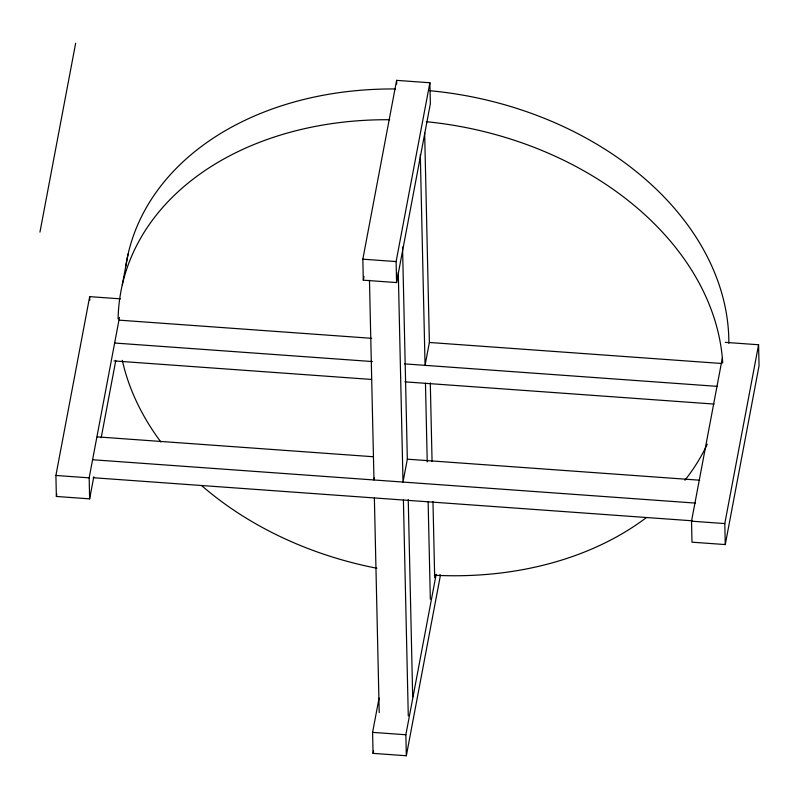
<?xml version="1.0" encoding="UTF-8"?>
<svg xmlns="http://www.w3.org/2000/svg" width="799" height="799" viewBox="0 0 799 799"><rect width="100%" height="100%" fill="white"/><g stroke="black" fill="none" stroke-linecap="round" stroke-linejoin="round"><path stroke-width="1.2" d="M39.95 232.149L75.645 43.246M93.803 476.803L89.638 498.856L56.369 496.459L55.9 475.465L89.688 296.639L120.489 298.856M56.369 496.459L56.829 494.012M122.287 284.814L128.1 254.042M89.638 498.856L89.168 477.852L119.48 317.413M101.213 437.612L115.785 360.449M362.836 259.186L396.624 80.359L429.892 82.756L430.361 103.75L396.574 282.576L363.305 280.179L362.836 259.186L396.104 261.573L429.892 82.756M363.305 280.179L364.004 276.504M374.421 477.562L373.972 479.969L369.468 280.299M402.546 247.031L407.33 459.175L403.006 482.057L398.282 272.409M424.659 132.814L429.383 342.471L425.058 365.353L420.304 154.447M440.069 574.471L440.119 576.938L406.331 755.754L373.063 753.367L372.594 732.363L379.076 698.076M373.063 753.367L373.533 750.92M406.331 755.754L405.862 734.76L436.174 574.311M725.312 342.362L758.581 344.759L759.05 365.752L725.262 544.568L691.994 542.181L691.525 521.178L722.296 358.282M725.262 544.568L724.793 523.575L758.581 344.759M119.221 320.159L371.735 338.317M429.383 342.471L721.737 363.495M114.896 343.041L372.394 361.557M404.494 363.865L717.412 386.376M114.057 360.918L371.555 379.445M404.893 381.842L714.086 404.074M97.168 436.873L373.323 456.738M407.33 459.175L699.684 480.209M92.844 459.755L695.36 503.09M93.243 477.722L692.034 520.788M55.9 475.465L89.168 477.852M691.525 521.178L724.793 523.575M372.594 732.363L405.862 734.76M430.291 382.901L432.069 461.522M432.968 501.452L434.686 577.577M425.468 383.32L427.235 461.942M428.134 501.872L430.331 599.21M408.239 499.615L412.683 696.788M396.624 80.359L396.704 84.065M403.405 500.034L408.279 715.924M396.104 261.573L396.574 282.576M374.371 497.947L379.215 712.588M89.688 296.639L89.768 300.344M707.275 444.174A304.888 224.789 10.7 0 1 684.903 480.229M646.391 517.572A304.888 224.789 10.7 0 1 434.346 575.25M376.898 568.249A304.888 224.789 10.7 0 1 201.688 485.622M160.879 441.977A304.888 224.789 10.7 0 1 122.327 360.389M118.102 318.931A304.888 224.789 10.7 0 1 389.622 119.73M426.346 121.698A304.888 224.789 10.7 0 1 722.715 362.896M125.793 266.107A304.888 224.789 10.7 0 1 395.435 88.969M429.712 90.696A304.888 224.789 10.7 0 1 728.848 343.31"/></g></svg>
